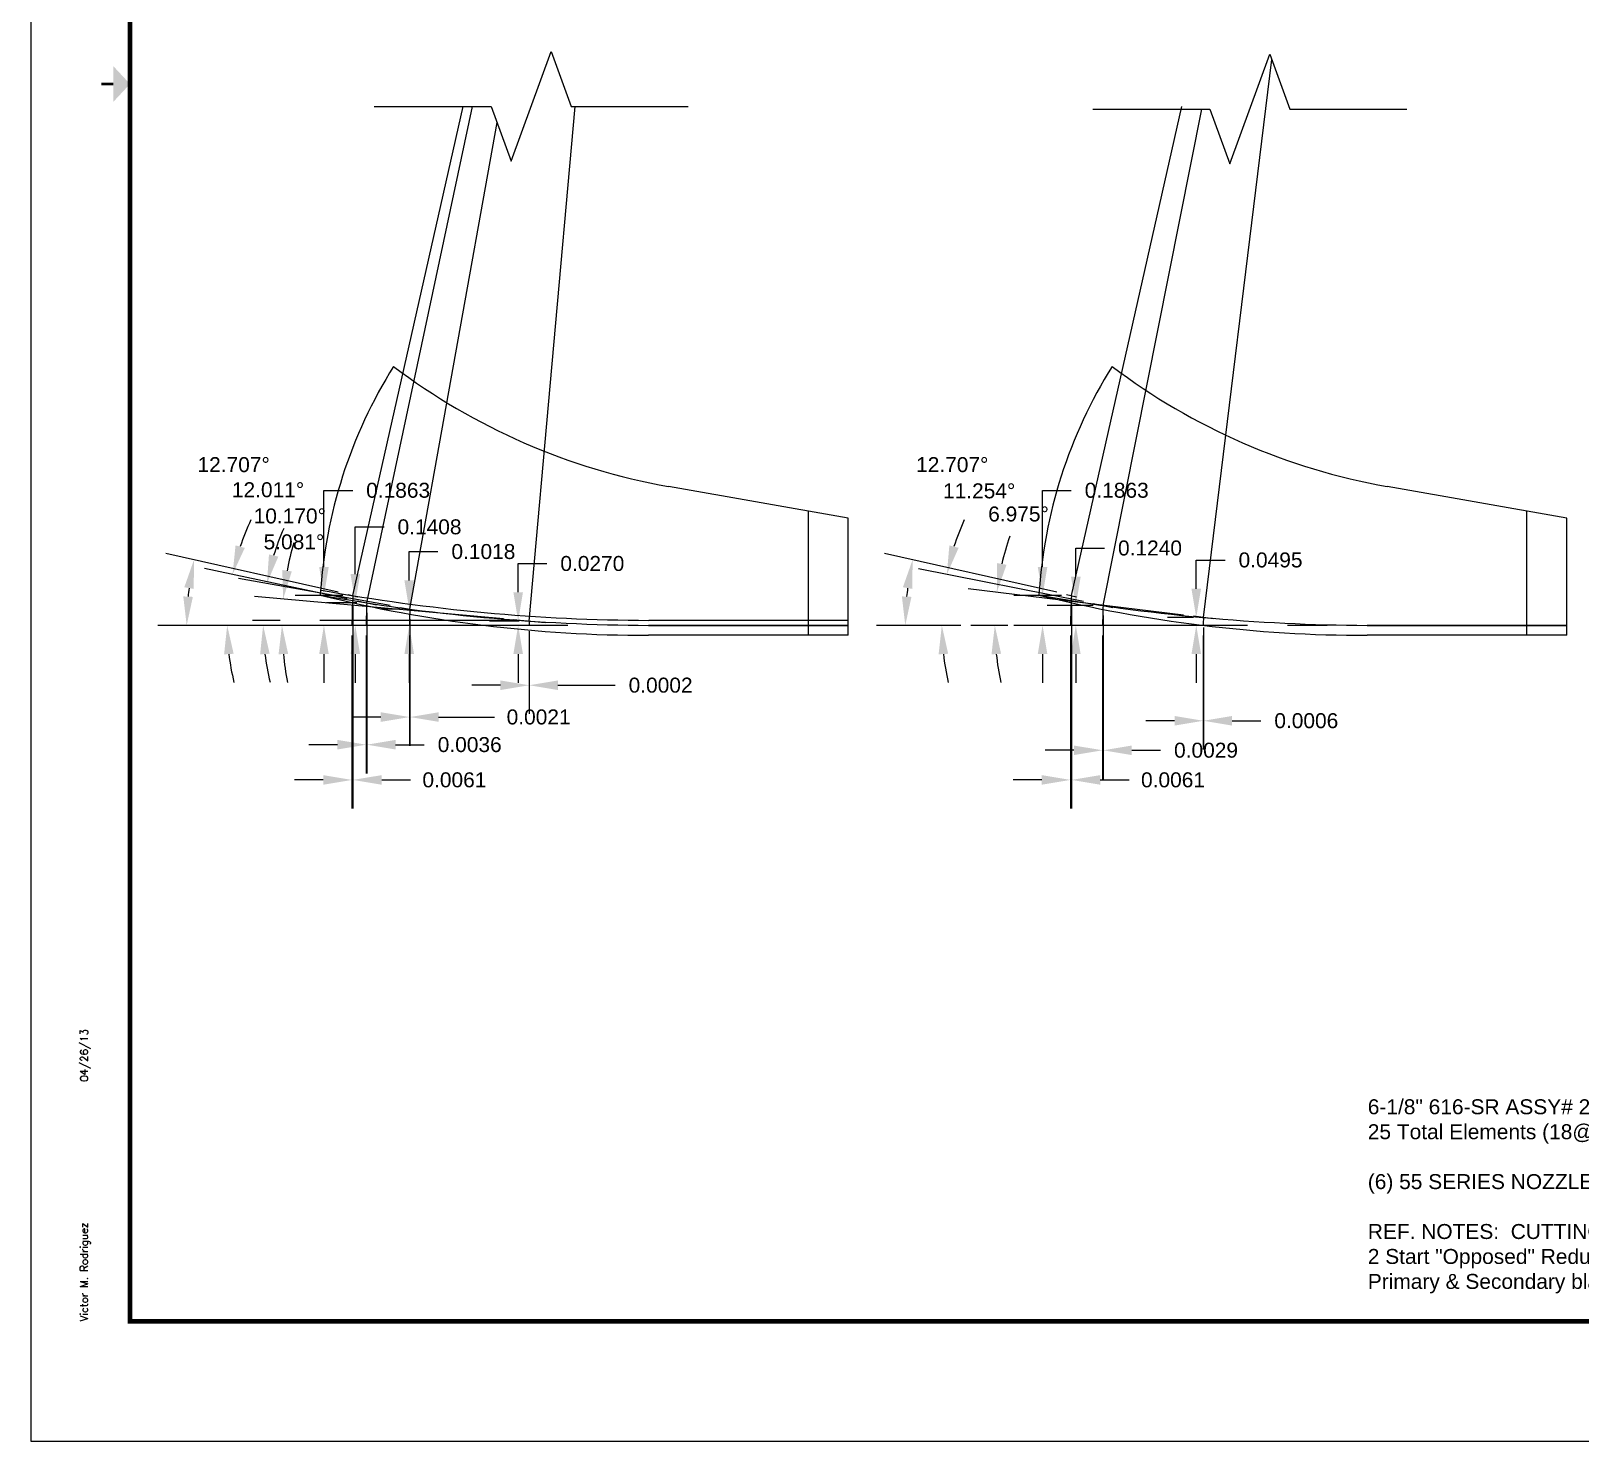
# Model space of a CAD drawing. Header units: inches. Extents: x -19.4 to 2.6, y -13.6 to 3.9.
# Drawn here: x -19.36 to -9.65, y -13.56 to -4.73 of the extents above; entities that cross this region are included whole.
import ezdxf
from ezdxf.enums import TextEntityAlignment as Align

# ---------------------------------------------------------------- set-up
doc = ezdxf.new("R2010")
doc.units = ezdxf.units.IN
doc.header["$MEASUREMENT"] = 0
doc.linetypes.add('CENTER', pattern=[2, 1.25, -0.25, 0.25, -0.25])
doc.layers.get('Defpoints').update_dxf_attribs({"color": 10})
for name, color, linetype in [('Cline', 5, 'CENTER'), ('Dims', 4, 'Continuous'), ('Text', 3, 'Continuous'), ('Title Block', 7, 'Continuous')]:
    doc.layers.add(name, color=color, linetype=linetype)
doc.styles.add('RomanD', font='romand.shx')
doc.styles.add('RomanS', font='romans')
doc.styles.get("Standard").update_dxf_attribs({"font": 'arial.ttf'})
doc.dimstyles.get("Standard").update_dxf_attribs({"dimtxt": 0.09375, "dimasz": 0.18, "dimexe": 0.18, "dimexo": 0.0625, "dimgap": 0.09, "dimtad": 0, "dimtih": 1, "dimtoh": 1, "dimdec": 4, "dimzin": 0, "dimdsep": 46, "dimtxsty": 'RomanS', "dimcen": 0.09, "dimadec": 3, "dimazin": 0, "dimtfac": 1, "dimtdec": 4, "dimtofl": 0, "dimtmove": 0, "dimatfit": 3, "dimfxl": 1, "dimtolj": 1, "dimtzin": 0, "dimarcsym": 0})

# ---------------------------------------------------------------- blocks, each defined once
blk = doc.blocks.new('COT_Cblock')
at = {"layer": 'Defpoints'}
blk.add_point((0.1875, 0.1875), dxfattribs=at)
at = {"layer": 'Title Block', "color": 8}
blk.add_lwpolyline([(0, 0), (22, 0), (22, 17), (0, 17)], close=True, dxfattribs=at)
at = {"layer": 'Title Block', "const_width": 0.03}
blk.add_lwpolyline([(21.38, 16.25), (0.62, 16.25), (0.62, 0.75), (21.38, 0.75)], close=True, dxfattribs=at)
at = {"layer": 'Title Block', "const_width": 0.015}
blk.add_lwpolyline([(0.44, 8.5), (0.515, 8.5)], dxfattribs=at)
at = {"layer": 'Title Block'}
blk.add_solid([(0.515, 8.3875), (0.515, 8.6125), (0.62, 8.5)], dxfattribs=at)
at = {"layer": 'Text', "width": 0.9, "flags": 8}
for tag, height, style, p in [('DRAWN', 0.11, 'RomanS', (16.9503, 1.9531)), ('TITL1', 0.125, 'RomanD', (19.587, 1.6835)), ('TITL2', 0.094, 'RomanD', (19.587, 1.5143)), ('TITL3', 0.094, 'RomanD', (19.587, 1.3739))]:
    blk.add_attdef(tag, text='', height=height, dxfattribs=dict(at, style=style)).set_placement(p, align=Align.MIDDLE_CENTER)
at = {"layer": 'Text', "style": 'RomanS', "width": 0.9, "flags": 8}
for tag, p in [('DDATE', (16.5753, 1.6405)), ('CHECK', (16.5753, 1.3748)), ('MATRL', (16.5753, 1.1174)), ('PDATE', (16.5753, 0.8516)), ('SCALE', (18.1459, 0.8555)), ('SHEET', (20.2553, 0.8555))]:
    blk.add_attdef(tag, text='', height=0.094, dxfattribs=at).set_placement(p, align=Align.MIDDLE_LEFT)
for tag, p in [('FSCM#', (18.5872, 1.1213)), ('DWG#', (20.0595, 1.1213)), ('REV#', (21.2197, 1.1213))]:
    blk.add_attdef(tag, text='', height=0.094, dxfattribs=at).set_placement(p, align=Align.TOP_CENTER)
at = {"layer": 'Title Block', "color": 1, "style": 'RomanS', "flags": 8}
for tag, p in [('FNAME', (0.37, 3.75)), ('REVDATE', (0.37, 2.25)), ('USER', (0.37, 0.75))]:
    blk.add_attdef(tag, text='', height=0.047, rotation=90, dxfattribs=at).set_placement(p, align=Align.BOTTOM_LEFT)
blk = doc.blocks.new('*D32')
at = {"layer": 'Defpoints', "color": 0, "transparency": 16777216}
for p in [(-16.3058, -8.4223), (-16.2365, -8.4223), (-16.2367, -8.4493)]:
    blk.add_point(p, dxfattribs=at)
at = {"layer": 'Dims', "color": 0, "lineweight": -2, "transparency": 16777216}
for p, q in [((-16.3058, -8.2423), (-16.3058, -8.0623)), ((-16.3058, -8.0623), (-16.1258, -8.0623)), ((-16.299, -8.4223), (-16.4858, -8.4223)), ((-16.2992, -8.4493), (-16.4858, -8.4493)), ((-16.3058, -8.6293), (-16.3058, -8.8093))]:
    blk.add_line(p, q, dxfattribs=at)
at = {"layer": 'Dims', "color": 0, "transparency": 16777216}
for points in [[(-16.3358, -8.2423), (-16.2758, -8.2423), (-16.3058, -8.4223)], [(-16.3358, -8.6293), (-16.2758, -8.6293), (-16.3058, -8.4493)]]:
    blk.add_solid(points, dxfattribs=at)
at = {"layer": 'Dims', "color": 0, "transparency": 16777216, "insert": (-15.8413, -8.0623), "char_height": 0.09375, "attachment_point": 5}
blk.add_mtext('\\A1;0.0270', dxfattribs=at)
blk = doc.blocks.new('*D33')
at = {"layer": 'Defpoints', "color": 0, "transparency": 16777216}
for p in [(-16.2365, -8.4223), (-16.2367, -8.4493), (-16.2365, -8.8244)]:
    blk.add_point(p, dxfattribs=at)
at = {"layer": 'Dims', "color": 0, "lineweight": -2, "transparency": 16777216}
for p, q in [((-16.2367, -8.5118), (-16.2367, -9.0044)), ((-16.2365, -8.4848), (-16.2365, -9.0044)), ((-16.4167, -8.8244), (-16.5967, -8.8244)), ((-16.0565, -8.8244), (-15.6979, -8.8244))]:
    blk.add_line(p, q, dxfattribs=at)
at = {"layer": 'Dims', "color": 0, "transparency": 16777216}
for points in [[(-16.4167, -8.7944), (-16.4167, -8.8544), (-16.2367, -8.8244)], [(-16.0565, -8.7944), (-16.0565, -8.8544), (-16.2365, -8.8244)]]:
    blk.add_solid(points, dxfattribs=at)
at = {"layer": 'Dims', "color": 0, "transparency": 16777216, "insert": (-15.4138, -8.8244), "char_height": 0.09375, "attachment_point": 5}
blk.add_mtext('\\A1;0.0002', dxfattribs=at)
blk = doc.blocks.new('*D34')
at = {"layer": 'Defpoints', "color": 0, "transparency": 16777216}
for p in [(-17.7842, -8.3945), (-16.3361, -8.4135), (-16.1369, -8.4312), (-15.4886, -8.4493), (-14.2386, -8.4493)]:
    blk.add_point(p, dxfattribs=at)
at = {"layer": 'Dims', "color": 0, "lineweight": -2, "transparency": 16777216}
for p, q in [((-16.3983, -8.4079), (-17.957, -8.2693)), ((-15.9957, -8.4493), (-17.965, -8.4493))]:
    blk.add_line(p, q, dxfattribs=at)
for start, end in [(163.77586, 169.34726), (185.5714, 191.1428)]:
    blk.add_arc((-15.9332, -8.4493), 1.8518, start, end, dxfattribs=at)
at = {"layer": 'Dims', "color": 0, "transparency": 16777216}
for points in [[(-17.7234, -8.1111), (-17.7828, -8.1028), (-17.7777, -8.2853)], [(-17.8062, -8.6305), (-17.7463, -8.6276), (-17.785, -8.4493)]]:
    blk.add_solid(points, dxfattribs=at)
at = {"layer": 'Dims', "color": 0, "transparency": 16777216, "insert": (-17.7098, -7.9268), "char_height": 0.09375, "attachment_point": 5}
blk.add_mtext('\\A1;5.081°', dxfattribs=at)
blk = doc.blocks.new('*D11')
at = {"layer": 'Defpoints', "color": 0, "transparency": 16777216}
for p in [(-16.9881, -8.3475), (-16.9839, -8.3475), (-16.986, -8.4493)]:
    blk.add_point(p, dxfattribs=at)
at = {"layer": 'Dims', "color": 0, "lineweight": -2, "transparency": 16777216}
for p, q in [((-16.9881, -8.1675), (-16.9881, -7.9875)), ((-16.9881, -7.9875), (-16.8081, -7.9875)), ((-17.0464, -8.3475), (-17.1681, -8.3475)), ((-17.0485, -8.4493), (-17.1681, -8.4493)), ((-16.9881, -8.6293), (-16.9881, -8.8093))]:
    blk.add_line(p, q, dxfattribs=at)
at = {"layer": 'Dims', "color": 0, "transparency": 16777216}
for points in [[(-17.0181, -8.1675), (-16.9581, -8.1675), (-16.9881, -8.3475)], [(-17.0181, -8.6293), (-16.9581, -8.6293), (-16.9881, -8.4493)]]:
    blk.add_solid(points, dxfattribs=at)
at = {"layer": 'Dims', "color": 0, "transparency": 16777216, "insert": (-16.5234, -7.9875), "char_height": 0.09375, "attachment_point": 5}
blk.add_mtext('\\A1;0.1018', dxfattribs=at)
blk = doc.blocks.new('*D12')
at = {"layer": 'Defpoints', "color": 0, "transparency": 16777216}
for p in [(-16.9839, -8.3475), (-16.986, -8.4493), (-16.9839, -9.0237)]:
    blk.add_point(p, dxfattribs=at)
at = {"layer": 'Dims', "color": 0, "lineweight": -2, "transparency": 16777216}
for p, q in [((-16.9839, -8.41), (-16.9839, -9.2037)), ((-16.986, -8.5118), (-16.986, -9.2037)), ((-17.166, -9.0237), (-17.346, -9.0237)), ((-16.8039, -9.0237), (-16.4532, -9.0237))]:
    blk.add_line(p, q, dxfattribs=at)
at = {"layer": 'Dims', "color": 0, "transparency": 16777216}
for points in [[(-17.166, -8.9937), (-17.166, -9.0537), (-16.986, -9.0237)], [(-16.8039, -8.9937), (-16.8039, -9.0537), (-16.9839, -9.0237)]]:
    blk.add_solid(points, dxfattribs=at)
at = {"layer": 'Dims', "color": 0, "transparency": 16777216, "insert": (-16.1777, -9.0237), "char_height": 0.09375, "attachment_point": 5}
blk.add_mtext('\\A1;0.0021', dxfattribs=at)
blk = doc.blocks.new('*D37')
at = {"layer": 'Defpoints', "color": 0, "transparency": 16777216}
for p in [(-17.0455, -8.3364), (-17.9002, -8.3614), (-16.9224, -8.3585), (-15.4886, -8.4493), (-14.2386, -8.4493)]:
    blk.add_point(p, dxfattribs=at)
at = {"layer": 'Dims', "color": 0, "lineweight": -2, "transparency": 16777216}
for p, q in [((-17.107, -8.3254), (-18.0566, -8.155)), ((-16.4788, -8.4493), (-18.0828, -8.4493))]:
    blk.add_line(p, q, dxfattribs=at)
for start, end in [(155.94539, 162.88771), (186.94232, 193.88464)]:
    blk.add_arc((-16.4163, -8.4493), 1.4865, start, end, dxfattribs=at)
at = {"layer": 'Dims', "color": 0, "transparency": 16777216}
for points in [[(-17.8078, -8.019), (-17.8661, -8.0048), (-17.8794, -8.1868)], [(-17.9218, -8.6308), (-17.8619, -8.6271), (-17.9028, -8.4493)]]:
    blk.add_solid(points, dxfattribs=at)
at = {"layer": 'Dims', "color": 0, "transparency": 16777216, "insert": (-17.7358, -7.7647), "char_height": 0.09375, "attachment_point": 5}
blk.add_mtext('\\A1;10.170°', dxfattribs=at)
blk = doc.blocks.new('*D40')
at = {"layer": 'Defpoints', "color": 0, "transparency": 16777216}
for p in [(-17.3256, -8.3085), (-17.2538, -8.3085), (-17.2574, -8.4493)]:
    blk.add_point(p, dxfattribs=at)
at = {"layer": 'Dims', "color": 0, "lineweight": -2, "transparency": 16777216}
for p, q in [((-17.3256, -8.1285), (-17.3256, -7.8328)), ((-17.3256, -7.8328), (-17.1456, -7.8328)), ((-17.3163, -8.3085), (-17.5056, -8.3085)), ((-17.3199, -8.4493), (-17.5056, -8.4493)), ((-17.3256, -8.6293), (-17.3256, -8.8093))]:
    blk.add_line(p, q, dxfattribs=at)
at = {"layer": 'Dims', "color": 0, "transparency": 16777216}
for points in [[(-17.3556, -8.1285), (-17.2956, -8.1285), (-17.3256, -8.3085)], [(-17.3556, -8.6293), (-17.2956, -8.6293), (-17.3256, -8.4493)]]:
    blk.add_solid(points, dxfattribs=at)
at = {"layer": 'Dims', "color": 0, "transparency": 16777216, "insert": (-16.8609, -7.8328), "char_height": 0.09375, "attachment_point": 5}
blk.add_mtext('\\A1;0.1408', dxfattribs=at)
blk = doc.blocks.new('*D41')
at = {"layer": 'Defpoints', "color": 0, "transparency": 16777216}
for p in [(-17.2538, -8.3085), (-17.2574, -8.4493), (-17.2538, -9.1967)]:
    blk.add_point(p, dxfattribs=at)
at = {"layer": 'Dims', "color": 0, "lineweight": -2, "transparency": 16777216}
for p, q in [((-17.2538, -8.371), (-17.2538, -9.3767)), ((-17.2574, -8.5118), (-17.2574, -9.3767)), ((-17.4374, -9.1967), (-17.6174, -9.1967)), ((-17.0738, -9.1967), (-16.8938, -9.1967))]:
    blk.add_line(p, q, dxfattribs=at)
at = {"layer": 'Dims', "color": 0, "transparency": 16777216}
for points in [[(-17.4374, -9.1667), (-17.4374, -9.2267), (-17.2574, -9.1967)], [(-17.0738, -9.1667), (-17.0738, -9.2267), (-17.2538, -9.1967)]]:
    blk.add_solid(points, dxfattribs=at)
at = {"layer": 'Dims', "color": 0, "transparency": 16777216, "insert": (-16.6092, -9.1967), "char_height": 0.09375, "attachment_point": 5}
blk.add_mtext('\\A1;0.0036', dxfattribs=at)
blk = doc.blocks.new('*D42')
at = {"layer": 'Defpoints', "color": 0, "transparency": 16777216}
for p in [(-18.1242, -8.342), (-17.3149, -8.2955), (-17.1927, -8.3215), (-15.4886, -8.4493), (-14.2386, -8.4493)]:
    blk.add_point(p, dxfattribs=at)
at = {"layer": 'Dims', "color": 0, "lineweight": -2, "transparency": 16777216}
for p, q in [((-17.3761, -8.2825), (-18.2704, -8.0922)), ((-16.6546, -8.4493), (-18.3079, -8.4493))]:
    blk.add_line(p, q, dxfattribs=at)
for start, end in [(154.55091, 161.26997), (186.71907, 193.43814)]:
    blk.add_arc((-16.5921, -8.4493), 1.5358, start, end, dxfattribs=at)
at = {"layer": 'Dims', "color": 0, "transparency": 16777216}
for points in [[(-18.0177, -7.9641), (-18.0755, -7.9482), (-18.0943, -8.1297)], [(-18.1473, -8.6307), (-18.0874, -8.6272), (-18.1279, -8.4493)]]:
    blk.add_solid(points, dxfattribs=at)
at = {"layer": 'Dims', "color": 0, "transparency": 16777216, "insert": (-17.872, -7.6004), "char_height": 0.09375, "attachment_point": 5}
blk.add_mtext('\\A1;12.011°', dxfattribs=at)
blk = doc.blocks.new('*D44')
at = {"layer": 'Defpoints', "color": 0, "transparency": 16777216}
for p in [(-17.522, -8.263), (-17.3405, -8.263), (-17.3466, -8.4493)]:
    blk.add_point(p, dxfattribs=at)
at = {"layer": 'Dims', "color": 0, "lineweight": -2, "transparency": 16777216}
for p, q in [((-17.522, -8.083), (-17.522, -7.6037)), ((-17.522, -7.6037), (-17.342, -7.6037)), ((-17.403, -8.263), (-17.702, -8.263)), ((-17.4091, -8.4493), (-17.702, -8.4493)), ((-17.522, -8.6293), (-17.522, -8.8093))]:
    blk.add_line(p, q, dxfattribs=at)
at = {"layer": 'Dims', "color": 0, "transparency": 16777216}
for points in [[(-17.552, -8.083), (-17.492, -8.083), (-17.522, -8.263)], [(-17.552, -8.6293), (-17.492, -8.6293), (-17.522, -8.4493)]]:
    blk.add_solid(points, dxfattribs=at)
at = {"layer": 'Dims', "color": 0, "transparency": 16777216, "insert": (-17.0574, -7.6037), "char_height": 0.09375, "attachment_point": 5}
blk.add_mtext('\\A1;0.1863', dxfattribs=at)
blk = doc.blocks.new('*D45')
at = {"layer": 'Defpoints', "color": 0, "transparency": 16777216}
for p in [(-17.3405, -8.263), (-17.3466, -8.4493), (-17.3405, -9.4175)]:
    blk.add_point(p, dxfattribs=at)
at = {"layer": 'Dims', "color": 0, "lineweight": -2, "transparency": 16777216}
for p, q in [((-17.3405, -8.3255), (-17.3405, -9.5975)), ((-17.3466, -8.5118), (-17.3466, -9.5975)), ((-17.5266, -9.4175), (-17.7066, -9.4175)), ((-17.1605, -9.4175), (-16.9805, -9.4175))]:
    blk.add_line(p, q, dxfattribs=at)
at = {"layer": 'Dims', "color": 0, "transparency": 16777216}
for points in [[(-17.5266, -9.3875), (-17.5266, -9.4475), (-17.3466, -9.4175)], [(-17.1605, -9.3875), (-17.1605, -9.4475), (-17.3405, -9.4175)]]:
    blk.add_solid(points, dxfattribs=at)
at = {"layer": 'Dims', "color": 0, "transparency": 16777216, "insert": (-16.705, -9.4175), "char_height": 0.09375, "attachment_point": 5}
blk.add_mtext('\\A1;0.0061', dxfattribs=at)
blk = doc.blocks.new('*D52')
at = {"layer": 'Defpoints', "color": 0, "transparency": 16777216}
for p in [(-12.0593, -8.4001), (-12.0148, -8.4001), (-12.0154, -8.4495)]:
    blk.add_point(p, dxfattribs=at)
at = {"layer": 'Dims', "color": 0, "lineweight": -2, "transparency": 16777216}
for p, q in [((-12.0593, -8.2201), (-12.0593, -8.0401)), ((-12.0593, -8.0401), (-11.8793, -8.0401)), ((-12.0773, -8.4001), (-12.2393, -8.4001)), ((-12.0779, -8.4495), (-12.2393, -8.4495)), ((-12.0593, -8.6295), (-12.0593, -8.8095))]:
    blk.add_line(p, q, dxfattribs=at)
at = {"layer": 'Dims', "color": 0, "transparency": 16777216}
for points in [[(-12.0893, -8.2201), (-12.0293, -8.2201), (-12.0593, -8.4001)], [(-12.0893, -8.6295), (-12.0293, -8.6295), (-12.0593, -8.4495)]]:
    blk.add_solid(points, dxfattribs=at)
at = {"layer": 'Dims', "color": 0, "transparency": 16777216, "insert": (-11.5943, -8.0401), "char_height": 0.09375, "attachment_point": 5}
blk.add_mtext('\\A1;0.0495', dxfattribs=at)
blk = doc.blocks.new('*D53')
at = {"layer": 'Defpoints', "color": 0, "transparency": 16777216}
for p in [(-12.0148, -8.4001), (-12.0154, -8.4495), (-12.0148, -9.047)]:
    blk.add_point(p, dxfattribs=at)
at = {"layer": 'Dims', "color": 0, "lineweight": -2, "transparency": 16777216}
for p, q in [((-12.0154, -8.512), (-12.0154, -9.227)), ((-12.0148, -8.4626), (-12.0148, -9.227)), ((-12.1954, -9.047), (-12.3754, -9.047)), ((-11.8348, -9.047), (-11.6548, -9.047))]:
    blk.add_line(p, q, dxfattribs=at)
at = {"layer": 'Dims', "color": 0, "transparency": 16777216}
for points in [[(-12.1954, -9.017), (-12.1954, -9.077), (-12.0154, -9.047)], [(-11.8348, -9.017), (-11.8348, -9.077), (-12.0148, -9.047)]]:
    blk.add_solid(points, dxfattribs=at)
at = {"layer": 'Dims', "color": 0, "transparency": 16777216, "insert": (-11.3703, -9.047), "char_height": 0.09375, "attachment_point": 5}
blk.add_mtext('\\A1;0.0006', dxfattribs=at)
blk = doc.blocks.new('*D54')
at = {"layer": 'Defpoints', "color": 0, "transparency": 16777216}
for p in [(-13.3196, -8.38), (-12.0769, -8.3925), (-11.9528, -8.4077), (-13.4703, -8.4493), (-9.7386, -8.4493)]:
    blk.add_point(p, dxfattribs=at)
at = {"layer": 'Dims', "color": 0, "lineweight": -2, "transparency": 16777216}
blk.add_line((-12.1389, -8.3849), (-13.4871, -8.22), dxfattribs=at)
for start, end in [(160.94661, 166.98593), (186.03932, 192.07863)]:
    blk.add_arc((-11.6126, -8.4493), 1.7085, start, end, dxfattribs=at)
at = {"layer": 'Dims', "color": 0, "transparency": 16777216}
for points in [[(-13.2476, -8.0698), (-13.3067, -8.0593), (-13.3084, -8.2418)], [(-13.3415, -8.6306), (-13.2816, -8.6274), (-13.321, -8.4493)]]:
    blk.add_solid(points, dxfattribs=at)
at = {"layer": 'Dims', "color": 0, "transparency": 16777216, "insert": (-13.1724, -7.7523), "char_height": 0.09375, "attachment_point": 5}
blk.add_mtext('\\A1;6.975°', dxfattribs=at)
blk = doc.blocks.new('*D55')
at = {"layer": 'Defpoints', "color": 0, "transparency": 16777216}
for p in [(-12.8135, -8.3253), (-12.6429, -8.3253), (-12.6458, -8.4493)]:
    blk.add_point(p, dxfattribs=at)
at = {"layer": 'Dims', "color": 0, "lineweight": -2, "transparency": 16777216}
for p, q in [((-12.8135, -8.1453), (-12.8135, -7.9653)), ((-12.8135, -7.9653), (-12.6335, -7.9653)), ((-12.7054, -8.3253), (-12.9935, -8.3253)), ((-12.7083, -8.4493), (-12.9935, -8.4493)), ((-12.8135, -8.6293), (-12.8135, -8.8093))]:
    blk.add_line(p, q, dxfattribs=at)
at = {"layer": 'Dims', "color": 0, "transparency": 16777216}
for points in [[(-12.8435, -8.1453), (-12.7835, -8.1453), (-12.8135, -8.3253)], [(-12.8435, -8.6293), (-12.7835, -8.6293), (-12.8135, -8.4493)]]:
    blk.add_solid(points, dxfattribs=at)
at = {"layer": 'Dims', "color": 0, "transparency": 16777216, "insert": (-12.3491, -7.9653), "char_height": 0.09375, "attachment_point": 5}
blk.add_mtext('\\A1;0.1240', dxfattribs=at)
blk = doc.blocks.new('*D56')
at = {"layer": 'Defpoints', "color": 0, "transparency": 16777216}
for p in [(-12.6429, -8.3253), (-12.6458, -8.4493), (-12.6429, -9.2319)]:
    blk.add_point(p, dxfattribs=at)
at = {"layer": 'Dims', "color": 0, "lineweight": -2, "transparency": 16777216}
for p, q in [((-12.6429, -8.3878), (-12.6429, -9.4119)), ((-12.6458, -8.5118), (-12.6458, -9.4119)), ((-12.8258, -9.2319), (-13.0058, -9.2319)), ((-12.4629, -9.2319), (-12.2829, -9.2319))]:
    blk.add_line(p, q, dxfattribs=at)
at = {"layer": 'Dims', "color": 0, "transparency": 16777216}
for points in [[(-12.8258, -9.2019), (-12.8258, -9.2619), (-12.6458, -9.2319)], [(-12.4629, -9.2019), (-12.4629, -9.2619), (-12.6429, -9.2319)]]:
    blk.add_solid(points, dxfattribs=at)
at = {"layer": 'Dims', "color": 0, "transparency": 16777216, "insert": (-11.9982, -9.2319), "char_height": 0.09375, "attachment_point": 5}
blk.add_mtext('\\A1;0.0029', dxfattribs=at)
blk = doc.blocks.new('*D57')
at = {"layer": 'Defpoints', "color": 0, "transparency": 16777216}
for p in [(-13.6492, -8.3424), (-12.7042, -8.3131), (-12.5816, -8.3375), (-13.4703, -8.4493), (-9.7386, -8.4493)]:
    blk.add_point(p, dxfattribs=at)
at = {"layer": 'Dims', "color": 0, "lineweight": -2, "transparency": 16777216}
for p, q in [((-12.7655, -8.3009), (-13.7979, -8.0955)), ((-13.5328, -8.4493), (-13.8327, -8.4493))]:
    blk.add_line(p, q, dxfattribs=at)
for start, end in [(156.10863, 162.42737), (186.31874, 192.63748)]:
    blk.add_arc((-12.0197, -8.4493), 1.633, start, end, dxfattribs=at)
at = {"layer": 'Dims', "color": 0, "transparency": 16777216}
for points in [[(-13.5475, -7.9637), (-13.6056, -7.9488), (-13.6213, -8.1306)], [(-13.6728, -8.6307), (-13.6129, -8.6274), (-13.6527, -8.4493)]]:
    blk.add_solid(points, dxfattribs=at)
at = {"layer": 'Dims', "color": 0, "transparency": 16777216, "insert": (-13.419, -7.6074), "char_height": 0.09375, "attachment_point": 5}
blk.add_mtext('\\A1;11.254°', dxfattribs=at)
blk = doc.blocks.new('*D89')
at = {"layer": 'Defpoints', "color": 0, "transparency": 16777216}
for p in [(-18.3765, -8.3114), (-17.371, -8.2561), (-17.31, -8.2698), (-15.4886, -8.4493), (-14.2386, -8.4493)]:
    blk.add_point(p, dxfattribs=at)
at = {"layer": 'Dims', "color": 0, "lineweight": -2, "transparency": 16777216}
for p, q in [((-17.432, -8.2423), (-18.5114, -7.9989)), ((-16.5768, -8.4493), (-18.5616, -8.4493))]:
    blk.add_line(p, q, dxfattribs=at)
blk.add_arc((-16.5143, -8.4493), 1.8673, 172.81775, 174.47478, dxfattribs=at)
at = {"layer": 'Dims', "color": 0, "transparency": 16777216}
for points in [[(-18.3965, -8.2106), (-18.3374, -8.221), (-18.3358, -8.0385)], [(-18.3429, -8.2709), (-18.4028, -8.268), (-18.3816, -8.4493)]]:
    blk.add_solid(points, dxfattribs=at)
at = {"layer": 'Dims', "color": 0, "transparency": 16777216, "insert": (-18.0873, -7.4431), "char_height": 0.09375, "attachment_point": 5}
blk.add_mtext('\\A1;12.707°', dxfattribs=at)
blk = doc.blocks.new('*D90')
at = {"layer": 'Defpoints', "color": 0, "transparency": 16777216}
for p in [(-13.022, -8.263), (-12.8405, -8.263), (-12.8466, -8.4493)]:
    blk.add_point(p, dxfattribs=at)
at = {"layer": 'Dims', "color": 0, "lineweight": -2, "transparency": 16777216}
for p, q in [((-13.022, -8.083), (-13.022, -7.6037)), ((-13.022, -7.6037), (-12.842, -7.6037)), ((-12.903, -8.263), (-13.202, -8.263)), ((-12.9091, -8.4493), (-13.202, -8.4493)), ((-13.022, -8.6293), (-13.022, -8.8093))]:
    blk.add_line(p, q, dxfattribs=at)
at = {"layer": 'Dims', "color": 0, "transparency": 16777216}
for points in [[(-13.052, -8.083), (-12.992, -8.083), (-13.022, -8.263)], [(-13.052, -8.6293), (-12.992, -8.6293), (-13.022, -8.4493)]]:
    blk.add_solid(points, dxfattribs=at)
at = {"layer": 'Dims', "color": 0, "transparency": 16777216, "insert": (-12.5574, -7.6037), "char_height": 0.09375, "attachment_point": 5}
blk.add_mtext('\\A1;0.1863', dxfattribs=at)
blk = doc.blocks.new('*D91')
at = {"layer": 'Defpoints', "color": 0, "transparency": 16777216}
for p in [(-12.8405, -8.263), (-12.8466, -8.4493), (-12.8405, -9.4175)]:
    blk.add_point(p, dxfattribs=at)
at = {"layer": 'Dims', "color": 0, "lineweight": -2, "transparency": 16777216}
for p, q in [((-12.8405, -8.3255), (-12.8405, -9.5975)), ((-12.8466, -8.5118), (-12.8466, -9.5975)), ((-13.0266, -9.4175), (-13.2066, -9.4175)), ((-12.6605, -9.4175), (-12.4805, -9.4175))]:
    blk.add_line(p, q, dxfattribs=at)
at = {"layer": 'Dims', "color": 0, "transparency": 16777216}
for points in [[(-13.0266, -9.3875), (-13.0266, -9.4475), (-12.8466, -9.4175)], [(-12.6605, -9.3875), (-12.6605, -9.4475), (-12.8405, -9.4175)]]:
    blk.add_solid(points, dxfattribs=at)
at = {"layer": 'Dims', "color": 0, "transparency": 16777216, "insert": (-12.205, -9.4175), "char_height": 0.09375, "attachment_point": 5}
blk.add_mtext('\\A1;0.0061', dxfattribs=at)
blk = doc.blocks.new('*D92')
at = {"layer": 'Defpoints', "color": 0, "transparency": 16777216}
for p in [(-13.8765, -8.3114), (-12.871, -8.2561), (-12.81, -8.2698), (-13.4703, -8.4493), (-9.7386, -8.4493)]:
    blk.add_point(p, dxfattribs=at)
at = {"layer": 'Dims', "color": 0, "lineweight": -2, "transparency": 16777216}
for p, q in [((-12.932, -8.2423), (-14.0114, -7.9989)), ((-13.5328, -8.4493), (-14.0616, -8.4493))]:
    blk.add_line(p, q, dxfattribs=at)
blk.add_arc((-12.0143, -8.4493), 1.8673, 172.81775, 174.47478, dxfattribs=at)
at = {"layer": 'Dims', "color": 0, "transparency": 16777216}
for points in [[(-13.8965, -8.2106), (-13.8374, -8.221), (-13.8358, -8.0385)], [(-13.8429, -8.2709), (-13.9028, -8.268), (-13.8816, -8.4493)]]:
    blk.add_solid(points, dxfattribs=at)
at = {"layer": 'Dims', "color": 0, "transparency": 16777216, "insert": (-13.5873, -7.4431), "char_height": 0.09375, "attachment_point": 5}
blk.add_mtext('\\A1;12.707°', dxfattribs=at)

msp = doc.modelspace()

# ---------------------------------------------------------------- linework, layer by layer
for p, q in [((-14.23862, -7.77766), (-15.36362, -7.57929)), ((-9.73862, -7.77766), (-10.86362, -7.57929)), ((-14.23862, -8.51178), (-14.23862, -7.77766)), ((-9.73862, -8.51178), (-9.73862, -7.77766)), ((-15.36362, -8.51178), (-15.48862, -8.51178)), ((-14.23862, -8.51178), (-15.48862, -8.51178)), ((-9.73862, -8.51178), (-10.98862, -8.51178))]:
    msp.add_line(p, q)
at = {"linetype": 'Continuous', "flags": 128}
for points in [[(-17.20735, -5.19875), (-16.47389, -5.19875), (-16.34889, -5.54219), (-16.09889, -4.85532), (-15.97389, -5.19875), (-15.24043, -5.19875)], [(-12.70735, -5.21571), (-11.97389, -5.21571), (-11.84889, -5.55915), (-11.59889, -4.87228), (-11.47389, -5.21571), (-10.74043, -5.21571)]]:
    msp.add_lwpolyline(points, dxfattribs=at)
for centre, radius, start, end in [((-14.48862, -8.44928), 3.0625, 148.015495, 176.442075), ((-14.66903, -3.64006), 4, 232.821894, 260), ((-9.98862, -8.44928), 3.0625, 148.015495, 176.442075), ((-10.16903, -3.64006), 4, 232.821894, 260), ((-15.48862, -0.01178), 8.5, 255.998186, 270), ((-10.98862, -0.01178), 8.5, 255.998186, 270)]:
    msp.add_arc(centre, radius, start, end)
at = {"color": 1}
for centre, radius in [((-15.43896, 3.31062), 11.72875), ((-15.43896, 3.31062), 11.76), ((-10.93896, 3.31062), 11.76)]:
    msp.add_arc(centre, radius, 259.682458, 269.758055, dxfattribs=at)
at = {"layer": 'Cline'}
for p, q in [((-14.48862, -8.51178), (-14.48862, -7.73358)), ((-9.98862, -8.51178), (-9.98862, -7.73358)), ((-16.29714, -8.41803), (-17.97014, -8.41803)), ((-14.23849, -8.41803), (-15.48849, -8.41803)), ((-16.5175, -8.44928), (-17.97027, -8.44928)), ((-15.48862, -8.44928), (-14.23862, -8.44928)), ((-14.23862, -8.44928), (-15.48862, -8.44928)), ((-9.73862, -8.44928), (-13.47027, -8.44928)), ((-10.98862, -8.44928), (-9.73862, -8.44928))]:
    msp.add_line(p, q, dxfattribs=at)
at = {"layer": 'Text'}
for p, q in [((-12.01482, -8.40007), (-11.58718, -4.90447)), ((-17.34053, -8.26296), (-16.64956, -5.19875)), ((-17.2538, -8.3085), (-16.59218, -5.19875)), ((-16.23648, -8.42231), (-15.94984, -5.19875)), ((-12.84053, -8.26296), (-12.14956, -5.19875)), ((-12.64286, -8.32529), (-12.02411, -5.21571)), ((-16.98393, -8.34746), (-16.43719, -5.2996)), ((-17.37101, -8.25608), (-17.31004, -8.26983)), ((-17.31493, -8.2955), (-17.19267, -8.32151)), ((-17.04545, -8.33642), (-16.92242, -8.35849)), ((-12.87101, -8.25608), (-12.81004, -8.26983)), ((-12.70416, -8.31309), (-12.58157, -8.33749)), ((-16.33608, -8.41345), (-16.13687, -8.43117)), ((-11.95278, -8.40766), (-12.07686, -8.39248))]:
    msp.add_line(p, q, dxfattribs=at)
for centre, radius, start, end in [((-14.48862, -8.44928), 2.85799, 176.26206, 180), ((-14.48862, -8.44928), 2.76876, 177.085596, 180), ((-14.48862, -8.44928), 2.49739, 177.663312, 180), ((-9.98862, -8.44928), 2.85799, 176.26206, 180), ((-9.98862, -8.44928), 2.65714, 177.325455, 180), ((-14.48862, -8.44928), 1.74807, 179.116022, 180), ((-9.98862, -8.44928), 2.0268, 178.608714, 180.007167)]:
    msp.add_arc(centre, radius, start, end, dxfattribs=at)

# ---------------------------------------------------------------- block references
at = {"color": 1}
ref = msp.add_blockref('COT_Cblock', (-19.35648, -13.55835), dxfattribs=at)
ref.add_attrib('USER', 'Victor M. Rodriguez', dxfattribs={"layer": 'Title Block', "color": 1, "height": 0.047, "rotation": 90, "style": 'RomanS', "flags": 8}).set_placement((-18.98648, -12.80835), align=Align.BOTTOM_LEFT)
ref.add_attrib('REVDATE', '04/26/13', dxfattribs={"layer": 'Title Block', "color": 1, "height": 0.047, "rotation": 90, "style": 'RomanS', "flags": 8}).set_placement((-18.98648, -11.30835), align=Align.BOTTOM_LEFT)

# ---------------------------------------------------------------- texts
at = {"layer": 'Text', "insert": (-10.98528, -11.41781), "char_height": 0.09375, "width": 7.0914345, "attachment_point": 1}
msp.add_mtext('6-1/8" 616-SR ASSY# 2020 VMR 04/26/13  \\P{\\C3;25 Total Elements (18@1613, 7@1313)\\P\\P(6) 55 SERIES NOZZLES\\P\\PREF. NOTES:  CUTTING STRUCTURE\\P2 Start "Opposed" Redundant with constant exposure\\PPrimary & Secondary blade cutters are equally exposed.}', dxfattribs=at)

# ---------------------------------------------------------------- dimensions: what is measured, and where the dimension line sits
at = {"layer": 'Dims'}
for base, line1, line2, picture, middle in [((-18.376455, -8.311357), ((-14.238618, -8.449279), (-15.488618, -8.449279)), ((-17.371011, -8.256084), (-17.310042, -8.269832)), '*D89', (-18.087272, -7.443083)), ((-13.876455, -8.311357), ((-9.738618, -8.449279), (-13.470269, -8.449279)), ((-12.871011, -8.256084), (-12.810042, -8.269832)), '*D92', (-13.587272, -7.443083)), ((-18.12418, -8.342049), ((-14.238618, -8.449279), (-15.488618, -8.449279)), ((-17.314931, -8.295498), (-17.192668, -8.32151)), '*D42', (-17.872026, -7.600431)), ((-13.649245, -8.342439), ((-9.738618, -8.449279), (-13.470269, -8.449279)), ((-12.704163, -8.313092), (-12.581566, -8.337487)), '*D57', (-13.418994, -7.607385)), ((-17.90019, -8.36138), ((-14.23862, -8.44928), (-15.48862, -8.44928)), ((-17.04545, -8.33642), (-16.92242, -8.35849)), '*D37', (-17.73575, -7.76467)), ((-13.31963, -8.37997), ((-9.73862, -8.44928), (-13.47027, -8.44928)), ((-11.95278, -8.40766), (-12.07686, -8.39248)), '*D54', (-13.17239, -7.75227)), ((-17.784209, -8.394543), ((-14.238618, -8.449279), (-15.488618, -8.449279)), ((-16.336085, -8.413453), (-16.136871, -8.431167)), '*D34', (-17.70979, -7.926821))]:
    dim = msp.add_angular_dim_2l(base=base, line1=line1, line2=line2, dimstyle='Standard', override={"dimtxsty": 'Standard'}, dxfattribs=at)
    dim.commit()
    dim.dimension.update_dxf_attribs({"geometry": picture, "text_midpoint": middle, "dimtype": 162})
for base, p1, p2, picture, middle in [((-17.52196, -8.26296), (-17.34661, -8.44928), (-17.34053, -8.26296), '*D44', (-17.05736, -7.60368)), ((-13.02196, -8.26296), (-12.84661, -8.44928), (-12.84053, -8.26296), '*D90', (-12.55736, -7.60368)), ((-17.32561, -8.3085), (-17.25738, -8.44928), (-17.2538, -8.3085), '*D40', (-16.86092, -7.83283))]:
    dim = msp.add_linear_dim(base=base, p1=p1, p2=p2, angle=90, dimstyle='Standard', override={"dimtxsty": 'Standard'}, dxfattribs=at)
    dim.commit()
    dim.dimension.update_dxf_attribs({"geometry": picture, "text_midpoint": middle, "dimtype": 160})
for base, p1, p2, picture, middle in [((-16.9881, -8.34746), (-16.98601, -8.44928), (-16.98393, -8.34746), '*D11', (-16.52341, -7.98746)), ((-12.81352, -8.32529), (-12.64576, -8.44928), (-12.64286, -8.32529), '*D55', (-12.34908, -7.96529)), ((-16.30576, -8.42231), (-16.23669, -8.44928), (-16.23648, -8.42231), '*D32', (-15.84132, -8.06231)), ((-12.0593, -8.40007), (-12.01542, -8.44953), (-12.01482, -8.40007), '*D52', (-11.59435, -8.04007))]:
    dim = msp.add_linear_dim(base=base, p1=p1, p2=p2, angle=90, dimstyle='Standard', override={"dimtxsty": 'Standard'}, dxfattribs=at)
    dim.commit()
    dim.dimension.update_dxf_attribs({"geometry": picture, "text_midpoint": middle})
for base, p1, p2, picture, middle in [((-17.34053, -9.41748), (-17.34661, -8.44928), (-17.34053, -8.26296), '*D45', (-16.70498, -9.41748)), ((-17.2538, -9.19666), (-17.25738, -8.44928), (-17.2538, -8.3085), '*D41', (-16.60923, -9.19666)), ((-12.84053, -9.41748), (-12.84661, -8.44928), (-12.84053, -8.26296), '*D91', (-12.20498, -9.41748)), ((-12.64286, -9.23189), (-12.64576, -8.44928), (-12.64286, -8.32529), '*D56', (-11.99817, -9.23189)), ((-12.01482, -9.04696), (-12.01542, -8.44953), (-12.01482, -8.40007), '*D53', (-11.37025, -9.04696))]:
    dim = msp.add_linear_dim(base=base, p1=p1, p2=p2, dimstyle='Standard', override={"dimtxsty": 'Standard'}, dxfattribs=at)
    dim.commit()
    dim.dimension.update_dxf_attribs({"geometry": picture, "text_midpoint": middle})
for base, p1, p2, picture, middle in [((-16.98393, -9.0237), (-16.98601, -8.44928), (-16.98393, -8.34746), '*D12', (-16.17768, -9.0237)), ((-16.23648, -8.8244), (-16.23669, -8.44928), (-16.23648, -8.42231), '*D33', (-15.41377, -8.8244))]:
    dim = msp.add_linear_dim(base=base, p1=p1, p2=p2, dimstyle='Standard', override={"dimtxsty": 'Standard'}, dxfattribs=at)
    dim.commit()
    dim.dimension.update_dxf_attribs({"geometry": picture, "text_midpoint": middle, "dimtype": 160})

doc.saveas('drawing.dxf')
